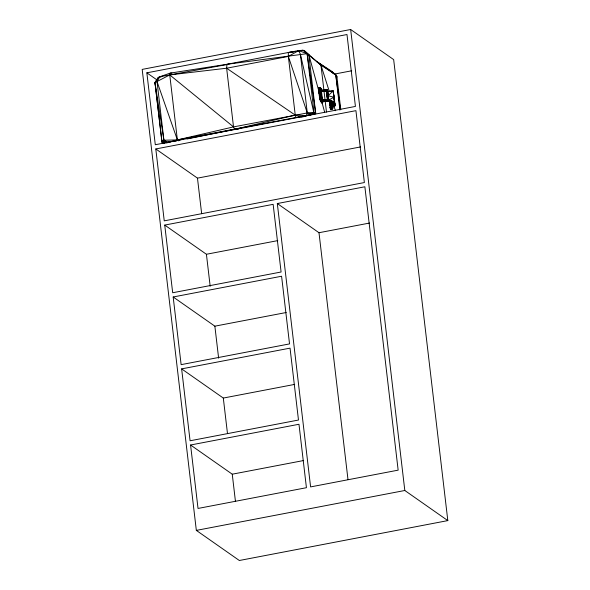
<?xml version="1.0" encoding="UTF-8"?>
<svg xmlns="http://www.w3.org/2000/svg" width="590" height="590" viewBox="0 0 590 590"><rect width="100%" height="100%" fill="white"/><g stroke="black" fill="none" stroke-linecap="round" stroke-linejoin="round"><path stroke-width="0.89" d="M319.935 87.556L318.718 88.257L319.787 88.058L320.997 99.098L319.928 99.297L318.932 93.5L318.718 88.257L319.935 87.556L321.675 102.918L322.737 102.712L322.361 98.737L321.351 90.211L320.997 99.098L322.737 102.712L319.935 87.556L321.012 88.36C323.04 93.191 317.545 98.737 321.675 102.918L321.513 101.502M319.928 99.297L319.942 95.632M330.496 107.358C331.167 113.339 332.273 103.007 331.558 100.971M321.122 88.714L321.41 100.602L320.606 101.443L320.444 99.762M331.455 100.978L331.174 106.974L330.422 109.364L329.847 105.507L330.017 100.521M238.279 129.188L234.614 129.298L233.522 126.894L226.634 68.219L226.98 64.288L288.34 52.495L298.695 50.585L303.017 50.246L304.632 51.005L320.96 65.129L335.776 74.842L336.853 76.258L340.777 109.659M334.058 96.31L334.95 104.6L330.105 107.181L333.94 106.016L334.825 105.094L333.616 93.876L335.009 105.809L330.105 107.181L330.481 109.143L331.661 109.172L332.723 108.966L332.767 103.678L332.561 102.092L331.595 102.704L330.909 105.3L331.484 109.165L330.481 109.143L332.723 108.966L331.005 100.175M336.647 78.072L336.853 76.258M322.42 100.868L327.612 100.462L326.477 90.948L321.513 91.657L327.428 89.54L328.903 101.163L322.428 101.001M319.529 93.021L318.696 89.643L319.758 89.444L322.619 100.735L328.77 101.178L327.575 89.909L326.358 89.746L326.506 90.115M319.758 89.444L318.932 93.5L320.001 93.294L319.374 96.377L320.436 96.177M321.543 92.092L321.019 94.511L322.619 100.735L328.903 101.163L327.428 89.54L321.181 90.307L327.428 89.54L327.686 91.266L326.543 91.848L327.612 91.642C327.443 94.614 325.857 99.127 328.903 101.163L328.682 100.263L322.501 99.533M179.935 140.413L178.143 140.774L177.384 139.918L169.75 74.908L170.193 73.108L226.98 64.288L307.11 53.668L320.96 65.129L329.308 91.435M172.015 73.138L170.193 73.108L159.647 76.803L154.971 82.541L161.867 141.209L165.827 142.809L177.384 139.918L306.328 115.596L307.287 112.941L300.391 54.265L298.695 50.585L288.348 56.434L226.634 68.219L169.75 74.908L159.647 76.803L158.15 77.438L154.971 82.541L162.014 142.419L163.504 143.466M321.41 100.602L320.341 100.802L320.997 99.098M327.664 99.26L326.617 91.472L333.18 90.912L334.545 101.871L333.586 104.224L333.94 106.016L335.009 105.809L334.95 104.6L333.586 104.224L333.328 101.687M170.075 142.102L167.324 142.175L163.909 140.214L154.971 82.541L157.021 81.538L159.647 76.803L161.476 76.759M318.696 89.643L319.787 88.058M333.557 94.452L333.18 90.912L328.106 95.772L327.509 99.651L328.578 99.445L327.664 100.02L328.733 99.821L334.545 101.871L334.648 104.017L333.763 105.3L334.825 105.094L334.95 104.6L329.847 105.507L329.235 100.049M154.971 82.541L156.652 80.52M314.33 114.394L315.702 113.309L307.11 53.668L304.632 51.005L308.806 54.634L315.702 113.309L314.256 114.497L307.287 112.941L233.522 126.894L177.384 139.918L163.909 140.214L161.867 141.209L162.014 142.419L164.411 143.289M321.307 91.723L327.538 90.742L326.617 91.472L327.044 95.971L328.106 95.772L333.969 97.261L334.648 104.017M325.85 100.256L327.612 100.462L328.733 99.821M163.909 140.214L157.021 81.538L169.75 74.908L228.809 64.229M187.104 138.952L234.614 129.298L295.243 115.109L306.328 115.596L310.937 113.641M312.471 112.992L314.005 112.343L315.702 113.309M333.837 104.128L333.763 105.3L333.394 101.664M330.105 107.181L335.009 105.809M350.659 29.5L142.183 69.399L196.337 530.395L239.341 560.5L447.817 520.601L393.663 59.605L350.659 29.5L404.814 490.497L447.817 520.601M146.851 72.828L346.986 34.53L355.431 106.429L155.295 144.727L146.851 72.828L157.272 80.122M334.574 74.06L351.706 70.785M326.358 89.746L327.428 89.54M326.477 90.948L327.538 90.742M332.111 91.118L333.18 90.912L330.422 91.126M327.612 100.462L328.682 100.263L322.339 99.806M334.545 101.871L333.483 102.07L328.63 100.366M334.759 103.988L333.586 104.224L333.483 102.07L328.888 99.88L333.969 97.261L333.785 95.484M329.847 105.507L333.888 104.806L333.94 106.016M155.797 148.96L355.925 110.654L364.369 182.553L164.241 220.852L155.797 148.96L197.473 178.136L360.645 146.91M164.735 225.085L273.141 204.339L281.091 272.005L172.686 292.751L164.735 225.085L206.419 254.268L277.787 240.609M277.315 203.543L364.871 186.779L398.154 470.149L310.598 486.905L277.315 203.543L318.991 232.718L369.539 223.05M173.18 296.984L281.585 276.238L289.535 343.904L181.13 364.65L173.18 296.984L214.863 326.167L286.231 312.508M181.632 368.883L290.037 348.137L298.481 420.036L190.076 440.782L181.632 368.883L223.308 398.058L294.675 384.4M190.57 445.007L298.975 424.262L306.431 487.701L198.026 508.447L190.57 445.007L232.254 474.19L303.621 460.532M196.337 530.395L404.814 490.497M320.606 101.443L321.675 101.244M299.602 117.174L295.981 117.506L295.243 115.109L288.348 56.434L288.34 52.495L296.114 51.308M297.839 51.042L303.017 50.246L307.11 53.668L314.256 114.497L300.391 54.265M295.981 117.506L306.335 115.92M176.336 141.01L167.324 142.175L161.867 141.209L164.625 142.987M288.34 52.495L293.776 52.001M301.409 117.012L303.223 116.85M328.682 100.263L322.619 100.735L321.889 97.129M306.328 115.596L310.65 115.257L314.005 112.343L307.287 112.941L288.348 56.434M165.827 142.809L167.656 142.751M158.15 77.438L159.978 77.379M322.317 99.843L324.08 100.049M318.866 87.755L320.296 88.161M298.695 50.585L307.11 53.668M339.914 110.05L335.776 74.842L331.809 71.338L316.845 61.611L335.776 74.842L340.364 109.438M226.634 68.219L295.243 115.109M331.809 71.338L332.458 72.541L335.776 74.842M169.75 74.908L233.522 126.894M332.767 103.678L331.595 102.704L330.85 100.366M332.458 72.541L334.338 74.133M320.001 93.294L321.019 94.511L321.012 88.36M331.661 109.172L331.174 106.974M334.169 102.247L334.906 103.928M157.021 81.538L177.384 139.918M332.649 101.952L335.437 110.721M332.428 106.34L332.915 107.977L331.123 100.927M308.806 54.634L319.551 93.655M321.993 102.52L324.677 112.277M320.96 65.129L326.477 112.071M318.991 232.718L347.982 479.523M197.473 178.136L201.647 213.632M206.419 254.268L210.18 286.268M214.863 326.167L218.625 358.167M223.308 398.058L227.482 433.554M232.254 474.19L235.447 501.375M330.4 100.757L330.909 105.3M333.498 101.465L333.63 103.279M320.23 99.061L320.341 100.802"/></g></svg>
